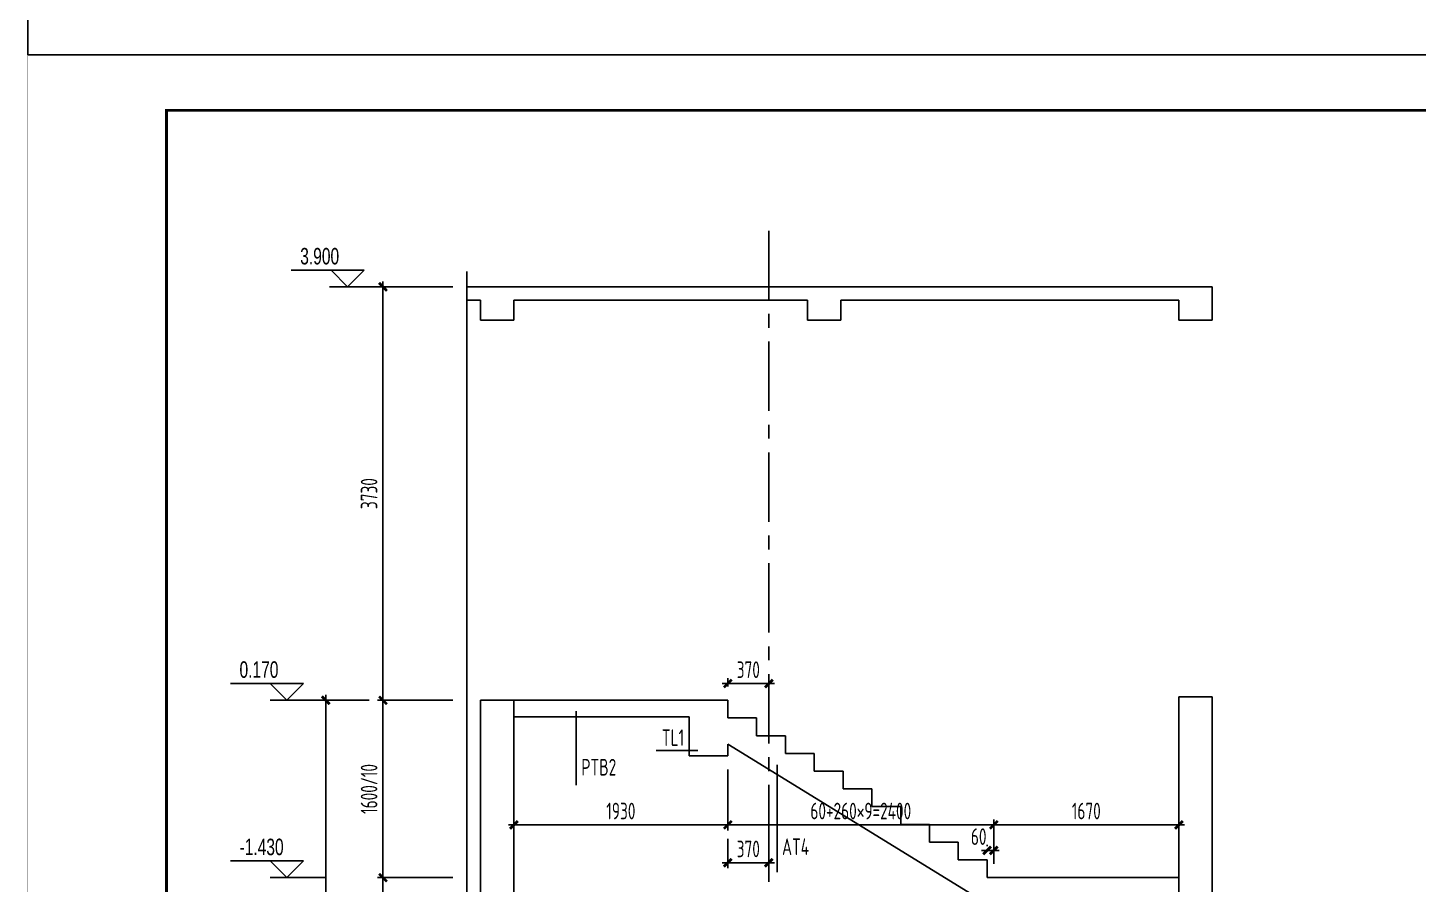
# Model space of a CAD drawing. Extents: x 868813 to 976250, y -66060 to 16191.
# Drawn here: x 868813 to 881360, y -43841 to -36114 of the extents above; entities that cross this region are included whole.
import ezdxf

# ---------------------------------------------------------------- set-up
doc = ezdxf.new("R2010")
doc.units = 0
doc.header["$LTSCALE"] = 500
doc.linetypes.add('CENTER', pattern=[2, 1.25, -0.25, 0.25, -0.25])
doc.layers.get('0').update_dxf_attribs({"linetype": 'CONTINUOUS'})
doc.layers.get('Defpoints').update_dxf_attribs({"color": 167, "linetype": 'CONTINUOUS'})
for name, color, linetype in [('A_STR-砼墙', 51, 'CONTINUOUS'), ('AXIS', 253, 'CENTER'), ('DIM', 3, 'CONTINUOUS'), ('PUB_TEXT', 7, 'CONTINUOUS'), ('s-dim', 3, 'CONTINUOUS'), ('s-thin', 3, 'CONTINUOUS'), ('S_TEXT', 7, 'CONTINUOUS'), ('S_THIN', 7, 'CONTINUOUS'), ('TEXT', 7, 'CONTINUOUS')]:
    doc.layers.add(name, color=color, linetype=linetype)
doc.styles.add('_TCH_DIM', font='ros.shx', dxfattribs={"width": 0.8, "bigfont": 'jd.shx'})
doc.styles.add('TSSD_Dimension', font='tssdeng.shx', dxfattribs={"width": 0.7, "bigfont": 'TSSDCHN.SHX'})
doc.styles.add('TSSD_Rein', font='Tssdeng.shx', dxfattribs={"width": 0.7, "bigfont": 'hztxt.shx'})
doc.dimstyles.new('TSSD_50_50', dxfattribs={"dimtxt": 150, "dimasz": 50, "dimexe": 50, "dimexo": 125, "dimgap": 50, "dimtad": 1, "dimdec": 0, "dimzin": 0, "dimdsep": 46, "dimtxsty": 'TSSD_Dimension', "dimblk": 'ARCHTICK', "dimblk1": 'ARCHTICK', "dimblk2": 'ARCHTICK', "dimcen": 0, "dimdle": 50, "dimclrt": 7, "dimadec": 0, "dimazin": 0, "dimtfac": 1, "dimtdec": 0, "dimtix": 1, "dimtmove": 2, "dimatfit": 3, "dimfxl": 1, "dimtolj": 1, "dimtzin": 0, "dimarcsym": 0})

# ---------------------------------------------------------------- blocks, each defined once
blk = doc.blocks.new('_ArchTick')
at = {"color": 0, "const_width": 0.5}
blk.add_lwpolyline([(-0.71, -0.71), (0.71, 0.71)], dxfattribs=at)
blk = doc.blocks.new('*D5')
at = {"layer": 'Defpoints', "color": 0, "transparency": 16777216}
for p in [(872775, -42182), (872018, -43782), (872775, -43782)]:
    blk.add_point(p, dxfattribs=at)
at = {"layer": 's-dim', "color": 0, "lineweight": -2, "transparency": 16777216}
for p, q in [((872018, -42132), (872018, -43832)), ((872650, -42182), (871968, -42182)), ((872650, -43782), (871968, -43782))]:
    blk.add_line(p, q, dxfattribs=at)
at = {"layer": 's-dim', "color": 0, "lineweight": -2, "transparency": 16777216, "xscale": 50, "yscale": 50, "zscale": 50}
for p, rotation in [((872018, -42182), 90), ((872018, -43782), 270)]:
    blk.add_blockref('_ArchTick', p, dxfattribs=dict(at, rotation=rotation))
at = {"layer": 's-dim', "color": 7, "transparency": 16777216, "insert": (871893, -42982), "char_height": 150, "attachment_point": 5, "rotation": 90, "style": 'TSSD_Dimension'}
blk.add_mtext('\\A1;1600/10', dxfattribs=at)
blk = doc.blocks.new('*D6')
at = {"layer": 'Defpoints', "color": 0, "transparency": 16777216}
for p in [(872775, -43782), (872018, -45382), (872775, -45382)]:
    blk.add_point(p, dxfattribs=at)
at = {"layer": 's-dim', "color": 0, "lineweight": -2, "transparency": 16777216}
for p, q in [((872650, -43782), (871968, -43782)), ((872018, -43732), (872018, -45432)), ((872650, -45382), (871968, -45382))]:
    blk.add_line(p, q, dxfattribs=at)
at = {"layer": 's-dim', "color": 0, "lineweight": -2, "transparency": 16777216, "xscale": 50, "yscale": 50, "zscale": 50}
for p, rotation in [((872018, -43782), 90), ((872018, -45382), 270)]:
    blk.add_blockref('_ArchTick', p, dxfattribs=dict(at, rotation=rotation))
at = {"layer": 's-dim', "color": 7, "transparency": 16777216, "insert": (871893, -44582), "char_height": 150, "attachment_point": 5, "rotation": 90, "style": 'TSSD_Dimension'}
blk.add_mtext('\\A1;1600/10', dxfattribs=at)
blk = doc.blocks.new('*D11')
at = {"layer": 'Defpoints', "color": 0, "transparency": 16777216}
for p in [(872018, -38452), (872775, -38452), (872775, -42182)]:
    blk.add_point(p, dxfattribs=at)
at = {"layer": 's-dim', "color": 0, "lineweight": -2, "transparency": 16777216}
for p, q in [((872650, -38452), (871968, -38452)), ((872018, -42232), (872018, -38402)), ((872650, -42182), (871968, -42182))]:
    blk.add_line(p, q, dxfattribs=at)
at = {"layer": 's-dim', "color": 0, "lineweight": -2, "transparency": 16777216, "xscale": 50, "yscale": 50, "zscale": 50}
for p, rotation in [((872018, -38452), 90), ((872018, -42182), 270)]:
    blk.add_blockref('_ArchTick', p, dxfattribs=dict(at, rotation=rotation))
at = {"layer": 's-dim', "color": 7, "transparency": 16777216, "insert": (871893, -40317), "char_height": 150, "attachment_point": 5, "rotation": 90, "style": 'TSSD_Dimension'}
blk.add_mtext('\\A1;3730', dxfattribs=at)
blk = doc.blocks.new('*D12')
at = {"layer": 'Defpoints', "color": 0, "transparency": 16777216}
for p in [(871502, -42182), (872018, -42182), (872018, -52352)]:
    blk.add_point(p, dxfattribs=at)
at = {"layer": 's-dim', "color": 0, "lineweight": -2, "transparency": 16777216}
for p, q in [((871502, -52402), (871502, -42132)), ((871893, -42182), (871452, -42182)), ((871893, -52352), (871452, -52352))]:
    blk.add_line(p, q, dxfattribs=at)
at = {"layer": 's-dim', "color": 0, "lineweight": -2, "transparency": 16777216, "xscale": 50, "yscale": 50, "zscale": 50}
for p, rotation in [((871502, -42182), 90), ((871502, -52352), 270)]:
    blk.add_blockref('_ArchTick', p, dxfattribs=dict(at, rotation=rotation))
at = {"layer": 's-dim', "color": 7, "transparency": 16777216, "insert": (871377, -47267), "char_height": 150, "attachment_point": 5, "rotation": 90, "style": 'TSSD_Dimension'}
blk.add_mtext('\\A1;10170', dxfattribs=at)
blk = doc.blocks.new('*D27')
at = {"layer": 'Defpoints', "color": 0, "transparency": 16777216}
for p in [(877530, -43306), (877530, -43782), (879201, -43782)]:
    blk.add_point(p, dxfattribs=at)
at = {"layer": 's-dim', "color": 0, "lineweight": -2, "transparency": 16777216}
for p, q in [((877530, -43657), (877530, -43256)), ((879201, -43657), (879201, -43256)), ((879251, -43306), (877480, -43306))]:
    blk.add_line(p, q, dxfattribs=at)
at = {"layer": 's-dim', "color": 0, "lineweight": -2, "transparency": 16777216, "xscale": 50, "yscale": 50, "zscale": 50, "rotation": 180}
blk.add_blockref('_ArchTick', (877530, -43306), dxfattribs=at)
at = {"layer": 's-dim', "color": 0, "lineweight": -2, "transparency": 16777216, "xscale": 50, "yscale": 50, "zscale": 50}
blk.add_blockref('_ArchTick', (879201, -43306), dxfattribs=at)
at = {"layer": 's-dim', "color": 7, "transparency": 16777216, "insert": (878365, -43181), "char_height": 150, "attachment_point": 5, "style": 'TSSD_Dimension'}
blk.add_mtext('\\A1;1670', dxfattribs=at)
blk = doc.blocks.new('*D28')
at = {"layer": 'Defpoints', "color": 0, "transparency": 16777216}
for p in [(875130, -42682), (875130, -43306), (877530, -43782)]:
    blk.add_point(p, dxfattribs=at)
at = {"layer": 's-dim', "color": 0, "lineweight": -2, "transparency": 16777216}
for p, q in [((875130, -42807), (875130, -43356)), ((877530, -43657), (877530, -43256)), ((877580, -43306), (875080, -43306))]:
    blk.add_line(p, q, dxfattribs=at)
at = {"layer": 's-dim', "color": 0, "lineweight": -2, "transparency": 16777216, "xscale": 50, "yscale": 50, "zscale": 50, "rotation": 180}
blk.add_blockref('_ArchTick', (875130, -43306), dxfattribs=at)
at = {"layer": 's-dim', "color": 0, "lineweight": -2, "transparency": 16777216, "xscale": 50, "yscale": 50, "zscale": 50}
blk.add_blockref('_ArchTick', (877530, -43306), dxfattribs=at)
at = {"layer": 's-dim', "color": 7, "transparency": 16777216, "insert": (876330, -43181), "char_height": 150, "attachment_point": 5, "style": 'TSSD_Dimension'}
blk.add_mtext('\\A1;60+260×9=2400', dxfattribs=at)
blk = doc.blocks.new('*D29')
at = {"layer": 'Defpoints', "color": 0, "transparency": 16777216}
for p in [(875130, -42682), (873200, -43098), (873200, -43306)]:
    blk.add_point(p, dxfattribs=at)
at = {"layer": 's-dim', "color": 0, "lineweight": -2, "transparency": 16777216}
for p, q in [((875130, -42807), (875130, -43356)), ((873200, -43223), (873200, -43356)), ((875180, -43306), (873150, -43306))]:
    blk.add_line(p, q, dxfattribs=at)
at = {"layer": 's-dim', "color": 0, "lineweight": -2, "transparency": 16777216, "xscale": 50, "yscale": 50, "zscale": 50, "rotation": 180}
blk.add_blockref('_ArchTick', (873200, -43306), dxfattribs=at)
at = {"layer": 's-dim', "color": 0, "lineweight": -2, "transparency": 16777216, "xscale": 50, "yscale": 50, "zscale": 50}
blk.add_blockref('_ArchTick', (875130, -43306), dxfattribs=at)
at = {"layer": 's-dim', "color": 7, "transparency": 16777216, "insert": (874165, -43181), "char_height": 150, "attachment_point": 5, "style": 'TSSD_Dimension'}
blk.add_mtext('\\A1;1930', dxfattribs=at)
blk = doc.blocks.new('*D34')
at = {"layer": 'Defpoints', "color": 0, "transparency": 16777216}
for p in [(877530, -43537), (877530, -43537), (877470, -43622)]:
    blk.add_point(p, dxfattribs=at)
at = {"layer": 's-dim', "color": 0, "lineweight": -2, "transparency": 16777216}
for p, q in [((877470, -43537), (877420, -43537)), ((877470, -43497), (877470, -43487)), ((877470, -43537), (877530, -43537)), ((877530, -43412), (877530, -43487)), ((877530, -43537), (877580, -43537))]:
    blk.add_line(p, q, dxfattribs=at)
at = {"layer": 's-dim', "color": 0, "lineweight": -2, "transparency": 16777216, "xscale": 50, "yscale": 50, "zscale": 50}
blk.add_blockref('_ArchTick', (877470, -43537), dxfattribs=at)
at = {"layer": 's-dim', "color": 0, "lineweight": -2, "transparency": 16777216, "xscale": 50, "yscale": 50, "zscale": 50, "rotation": 180}
blk.add_blockref('_ArchTick', (877530, -43537), dxfattribs=at)
at = {"layer": 's-dim', "color": 7, "transparency": 16777216, "insert": (877394, -43412), "char_height": 150, "attachment_point": 5, "style": 'TSSD_Dimension'}
blk.add_mtext('\\A1;60', dxfattribs=at)
blk = doc.blocks.new('*D40')
at = {"layer": 'Defpoints', "color": 0, "transparency": 16777216}
for p in [(875500, -42031), (875130, -42182), (875500, -42502)]:
    blk.add_point(p, dxfattribs=at)
at = {"layer": 's-dim', "color": 0, "lineweight": -2, "transparency": 16777216}
for p, q in [((875080, -42031), (875550, -42031)), ((875130, -42057), (875130, -41981)), ((875500, -42377), (875500, -41981))]:
    blk.add_line(p, q, dxfattribs=at)
at = {"layer": 's-dim', "color": 0, "lineweight": -2, "transparency": 16777216, "xscale": 50, "yscale": 50, "zscale": 50, "rotation": 180}
blk.add_blockref('_ArchTick', (875130, -42031), dxfattribs=at)
at = {"layer": 's-dim', "color": 0, "lineweight": -2, "transparency": 16777216, "xscale": 50, "yscale": 50, "zscale": 50}
blk.add_blockref('_ArchTick', (875500, -42031), dxfattribs=at)
at = {"layer": 's-dim', "color": 7, "transparency": 16777216, "insert": (875315, -41906), "char_height": 150, "attachment_point": 5, "style": 'TSSD_Dimension'}
blk.add_mtext('\\A1;370', dxfattribs=at)
blk = doc.blocks.new('*D60')
at = {"layer": 'Defpoints', "color": 0, "transparency": 16777216}
for p in [(875130, -43306), (875500, -43306), (875500, -43648)]:
    blk.add_point(p, dxfattribs=at)
at = {"layer": 's-dim', "color": 0, "lineweight": -2, "transparency": 16777216}
for p, q in [((875130, -43431), (875130, -43698)), ((875500, -43431), (875500, -43698)), ((875080, -43648), (875550, -43648))]:
    blk.add_line(p, q, dxfattribs=at)
at = {"layer": 's-dim', "color": 0, "lineweight": -2, "transparency": 16777216, "xscale": 50, "yscale": 50, "zscale": 50, "rotation": 180}
blk.add_blockref('_ArchTick', (875130, -43648), dxfattribs=at)
at = {"layer": 's-dim', "color": 0, "lineweight": -2, "transparency": 16777216, "xscale": 50, "yscale": 50, "zscale": 50}
blk.add_blockref('_ArchTick', (875500, -43648), dxfattribs=at)
at = {"layer": 's-dim', "color": 7, "transparency": 16777216, "insert": (875315, -43523), "char_height": 150, "attachment_point": 5, "style": 'TSSD_Dimension'}
blk.add_mtext('\\A1;370', dxfattribs=at)

msp = doc.modelspace()

# ---------------------------------------------------------------- linework, layer by layer
msp.add_lwpolyline([(868814.6, 16191.2), (898514.6, 16191.2), (898514.6, -36358.8), (868814.6, -36358.8)], close=True)
for points, const_width in [([(868814.6, -66058.8), (921364.6, -66058.8), (921364.6, -36358.8), (868814.6, -36358.8)], 2.5), ([(917614.6, -36858.8), (870064.6, -36858.8), (870064.6, -65558.8), (917614.6, -65558.8)], 25)]:
    msp.add_lwpolyline(points, close=True, dxfattribs=dict(const_width=const_width))
at = {"layer": 'A_STR-砼墙'}
for p, q in [((873049.6, -38451.6), (872774.7, -38451.6)), ((876000, -38451.6), (873049.6, -38451.6)), ((879500, -38451.6), (876000, -38451.6)), ((879500, -38451.6), (879500, -38751.6)), ((872899.6, -38571.6), (872774.7, -38571.6)), ((872899.6, -38571.6), (872899.6, -38751.6)), ((873199.6, -38571.6), (873199.6, -38751.6)), ((875850, -38571.6), (873199.6, -38571.6)), ((875850, -38571.6), (875850, -38751.6)), ((876150, -38571.6), (876150, -38751.6)), ((879200, -38571.6), (876150, -38571.6)), ((879200, -38571.6), (879200, -38751.6)), ((873199.6, -38751.6), (872899.6, -38751.6)), ((876150, -38751.6), (875850, -38751.6)), ((879500, -38751.6), (879200, -38751.6)), ((879200.6, -44351.6), (879200.6, -42151.6)), ((879200.6, -42151.6), (879500.6, -42151.6)), ((879500.6, -44201.6), (879500.6, -42151.6)), ((872899.7, -42181.6), (872899.7, -49031.6)), ((873199.7, -42181.6), (872899.7, -42181.6)), ((873199.6, -42301.6), (873199.6, -42181.6)), ((873199.6, -42181.6), (875130.1, -42181.6)), ((873199.7, -42181.6), (873199.7, -49031.6)), ((875130.1, -42181.6), (875130.1, -42341.6)), ((873199.6, -42301.6), (873199.6, -42301.6)), ((873199.6, -42301.6), (873199.6, -42301.6)), ((873199.6, -42331.6), (874780.1, -42331.6)), ((874780.1, -42331.6), (874780.1, -42681.6)), ((875130.1, -42341.6), (875390.1, -42341.6)), ((875390.1, -42341.6), (875390.1, -42501.6)), ((875390.1, -42501.6), (875650.1, -42501.6)), ((875650.1, -42501.6), (875650.1, -42661.6)), ((875130.1, -42576.4), (875130.1, -42681.6)), ((877532.1, -44054.6), (875130.1, -42576.4)), ((874780.1, -42681.6), (875130.1, -42681.6)), ((875650.1, -42661.6), (875910.1, -42661.6)), ((875910.1, -42661.6), (875910.1, -42821.6)), ((875910.1, -42821.6), (876170.1, -42821.6)), ((876170.1, -42821.6), (876170.1, -42981.6)), ((876170.1, -42981.6), (876430.1, -42981.6)), ((876430.1, -42981.6), (876430.1, -43141.6)), ((876430.1, -43141.6), (876690.1, -43141.6)), ((876690.1, -43141.6), (876690.1, -43301.6)), ((876690.1, -43301.6), (876950.1, -43301.6)), ((876950.1, -43301.6), (876950.1, -43461.6)), ((876950.1, -43461.6), (877210.1, -43461.6)), ((877210.1, -43461.6), (877210.1, -43621.6)), ((877210.1, -43621.6), (877470.1, -43621.6)), ((877470.1, -43621.6), (877470.1, -43781.6)), ((877470.1, -43781.6), (879200.6, -43781.6))]:
    msp.add_line(p, q, dxfattribs=at)
at = {"layer": 'AXIS', "color": 1}
msp.add_line((875500.1, -37945.9), (875500.1, -54176.5), dxfattribs=at)
at = {"layer": 'DIM'}
for p, q in [((871849.6, -38301.6), (871190, -38301.6)), ((871699.6, -38451.6), (871549.6, -38301.6)), ((871699.6, -38451.6), (871849.6, -38301.6)), ((872237.1, -38451.6), (871534.5, -38451.6)), ((871301.8, -42031.6), (870642.2, -42031.6)), ((871151.8, -42181.6), (871001.8, -42031.6)), ((871151.8, -42181.6), (871301.8, -42031.6)), ((871501.8, -42181.6), (871001.8, -42181.6)), ((871301.8, -43631.6), (870642.2, -43631.6)), ((871151.8, -43781.6), (871001.8, -43631.6)), ((871151.8, -43781.6), (871301.8, -43631.6)), ((871501.8, -43781.6), (871001.8, -43781.6))]:
    msp.add_line(p, q, dxfattribs=at)
at = {"layer": 's-thin'}
msp.add_lwpolyline([(872774.7, -38311.6), (872774.7, -45905.6), (872884.7, -45940.6), (872664.7, -46000.6), (872774.7, -46035.6), (872774.7, -53629.7)], dxfattribs=at)
at = {"layer": 'S_THIN'}
msp.add_line((874483.9, -42634.9), (874859.3, -42634.9), dxfattribs=at)
at = {"layer": 'TEXT'}
for p, q in [((873762.3, -42280.8), (873762.3, -42946.2)), ((875575.7, -42763.8), (875575.7, -43732.5))]:
    msp.add_line(p, q, dxfattribs=at)

# ---------------------------------------------------------------- texts
at = {"layer": 'PUB_TEXT', "style": '_TCH_DIM', "width": 0.705882}
for s, p in [('3.900', (871271.5, -38249.1)), ('0.170', (870723.7, -41979.1)), ('-1.430', (870723.7, -43579.1))]:
    msp.add_text(s, height=148.75, dxfattribs=at).set_placement(p)
at = {"layer": 'S_TEXT', "ltscale": 99, "style": 'TSSD_Dimension', "width": 0.7}
msp.add_text('TL1', height=150, dxfattribs=at).set_placement((874535.1, -42593.8))
at = {"layer": 'TEXT', "style": 'TSSD_Rein', "width": 0.7}
for s, p in [('PTB2 ', (873808.5, -42860.6)), ('AT4  ', (875619.5, -43578))]:
    msp.add_text(s, height=150, dxfattribs=at).set_placement(p)

# ---------------------------------------------------------------- dimensions: what is measured, and where the dimension line sits
at = {"layer": 's-dim'}
for base, p1, p2, picture, middle in [((872018.3, -38451.6), (872774.7, -42181.6), (872774.7, -38451.6), '*D11', (871893.3, -40316.6)), ((871501.8, -42181.6), (872018.3, -52351.6), (872018.3, -42181.6), '*D12', (871376.8, -47266.6))]:
    dim = msp.add_linear_dim(base=base, p1=p1, p2=p2, angle=90, dimstyle='TSSD_50_50', dxfattribs=at)
    dim.commit()
    dim.dimension.update_dxf_attribs({"geometry": picture, "text_midpoint": middle})
for base, p1, p2, picture, middle in [((875500.1, -42031.2), (875130.1, -42181.6), (875500.1, -42501.6), '*D40', (875315.1, -41906.2)), ((873199.7, -43306.4), (875130.1, -42681.6), (873199.7, -43097.9), '*D29', (874164.9, -43181.4)), ((877530.087, -43306.3601), (879200.5769, -43781.5938), (877530.087, -43781.5936), '*D27', (878365.332, -43181.3601)), ((875500.1, -43648.3), (875130.1, -43306.4), (875500.1, -43306.4), '*D60', (875315.1, -43523.3))]:
    dim = msp.add_linear_dim(base=base, p1=p1, p2=p2, dimstyle='TSSD_50_50', dxfattribs=at)
    dim.commit()
    dim.dimension.update_dxf_attribs({"geometry": picture, "text_midpoint": middle})
for base, p1, p2, picture, middle in [((872018.3, -43781.6), (872774.7, -42181.6), (872774.7, -43781.6), '*D5', (871893.3, -42981.6)), ((872018.3, -45381.6), (872774.7, -43781.6), (872774.7, -45381.6), '*D6', (871893.3, -44581.6))]:
    dim = msp.add_linear_dim(base=base, p1=p1, p2=p2, angle=90, text='1600/10', dimstyle='TSSD_50_50', dxfattribs=at)
    dim.commit()
    dim.dimension.update_dxf_attribs({"geometry": picture, "text_midpoint": middle})
dim = msp.add_linear_dim(base=(875130.1, -43306.4), p1=(877530.1, -43781.6), p2=(875130.1, -42681.6), text='60+260×9=2400', dimstyle='TSSD_50_50', dxfattribs=at)
dim.commit()
dim.dimension.update_dxf_attribs({"geometry": '*D28', "text_midpoint": (876330.1, -43181.4)})
dim = msp.add_linear_dim(base=(877530.1, -43536.8), p1=(877470.1, -43621.6), p2=(877530.1, -43536.8), dimstyle='TSSD_50_50', dxfattribs=at)
dim.commit()
dim.dimension.update_dxf_attribs({"geometry": '*D34', "text_midpoint": (877394.1, -43411.8), "dimtype": 128})

doc.saveas('drawing.dxf')
